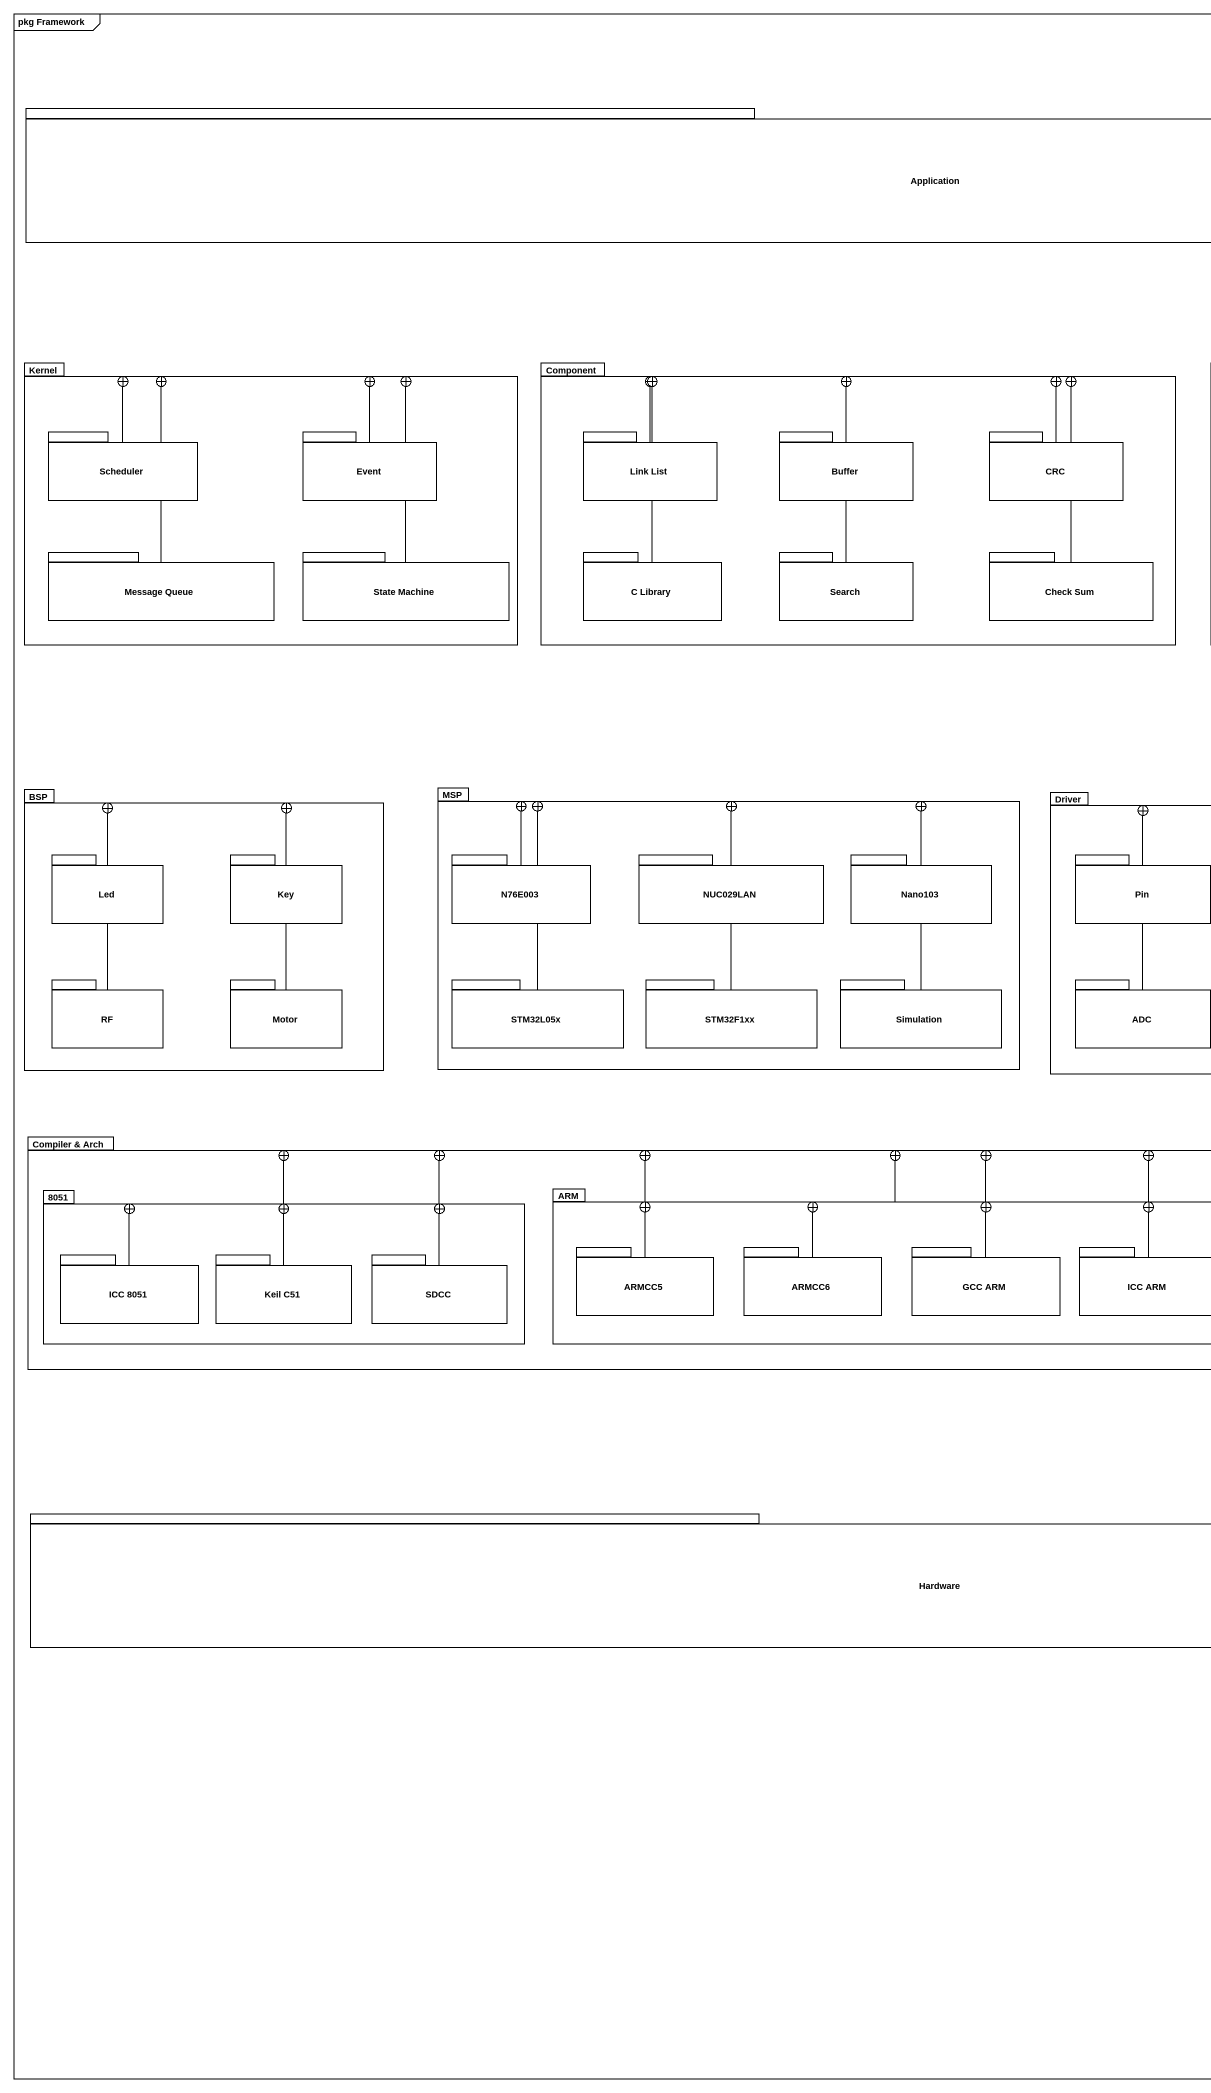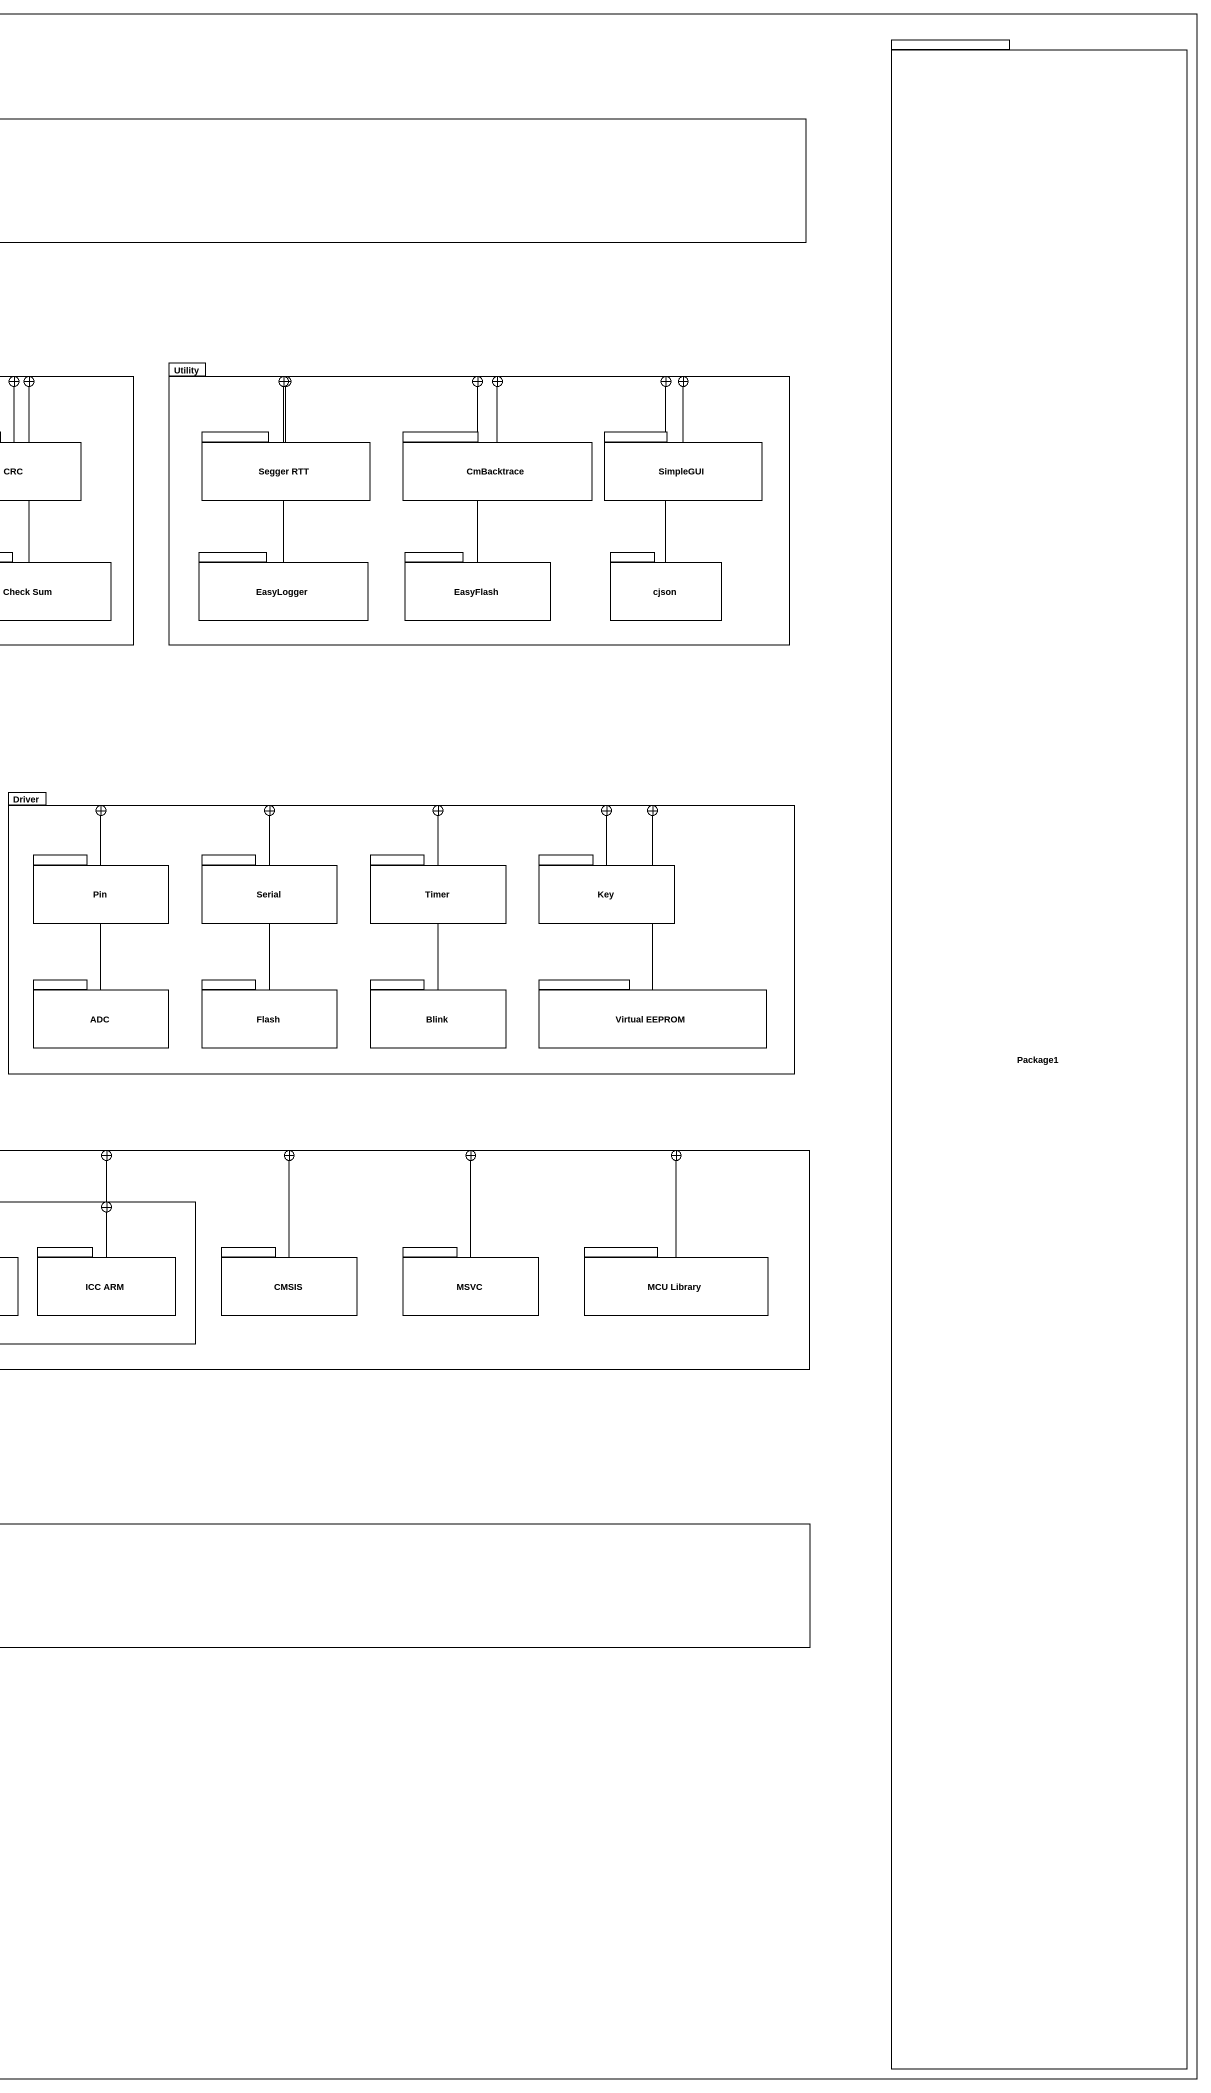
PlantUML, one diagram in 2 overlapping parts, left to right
@startuml
mainframe pkg Framework
package Package1 {
}
package Application {
}
package Kernel {
  package Scheduler {
  }
  package Event {
  }
  package "Message Queue" as Message_Queue {
  }
  package "State Machine" as State_Machine {
  }
}
package "Component" as Component_ {
  package "Link List" as Link_List {
  }
  package Buffer {
  }
  package CRC {
  }
  package "C Library" as C_Library {
  }
  package Search {
  }
  package "Check Sum" as Check_Sum {
  }
}
package Utility {
  package "Segger RTT" as Segger_RTT {
  }
  package CmBacktrace {
  }
  package SimpleGUI {
  }
  package EasyLogger {
  }
  package EasyFlash {
  }
  package cjson {
  }
}
package BSP {
  package Led {
  }
  package Key {
  }
  package RF {
  }
  package Motor {
  }
}
package MSP {
  package N76E003 {
  }
  package NUC029LAN {
  }
  package Nano103 {
  }
  package STM32L05x {
  }
  package STM32F1xx {
  }
  package Simulation {
  }
}
package Driver {
  package Pin {
  }
  package Serial {
  }
  package Timer {
  }
  package "Key" as Key_2 {
  }
  package ADC {
  }
  package Flash {
  }
  package Blink {
  }
  package "Virtual EEPROM" as Virtual_EEPROM {
  }
}
package "Compiler & Arch" as Compiler_Arch {
  package "8051" as p8051 {
    package "ICC 8051" as ICC_8051 {
    }
    package "Keil C51" as Keil_C51 {
    }
    package SDCC {
    }
  }
  package ARM {
    package ARMCC5 {
    }
    package ARMCC6 {
    }
    package "GCC ARM" as GCC_ARM {
    }
    package "ICC ARM" as ICC_ARM {
    }
  }
  package CMSIS {
  }
  package MSVC {
  }
  package "MCU Library" as MCU_Library {
  }
}
package Hardware {
}
Scheduler -right-+ Kernel
Event -left-+ Kernel
Link_List -right-+ Component_
Buffer --+ Component_
CRC -left-+ Component_
Segger_RTT -right-+ Utility
CmBacktrace --+ Utility
SimpleGUI -left-+ Utility
Message_Queue -up-+ Kernel
State_Machine -up-+ Kernel
C_Library -right-+ Component_
Search -up-+ Component_
Check_Sum -left-+ Component_
EasyLogger -right-+ Utility
EasyFlash -up-+ Utility
cjson -left-+ Utility
Led -right-+ BSP
Key -left-+ BSP
N76E003 -right-+ MSP
NUC029LAN --+ MSP
Nano103 -left-+ MSP
Pin -right-+ Driver
Serial -right-+ Driver
Timer --+ Driver
Key_2 -left-+ Driver
RF -up-+ BSP
Motor -up-+ BSP
STM32L05x -right-+ MSP
STM32F1xx -up-+ MSP
Simulation -left-+ MSP
ADC -right-+ Driver
Flash -up-+ Driver
Blink -up-+ Driver
Virtual_EEPROM -left-+ Driver
p8051 -right-+ Compiler_Arch
ARM -right-+ Compiler_Arch
ARMCC5 -right-+ Compiler_Arch
ARMCC5 -right-+ ARM
ARMCC6 -right-+ ARM
GCC_ARM -up-+ Compiler_Arch
GCC_ARM -left-+ ARM
ICC_ARM -left-+ Compiler_Arch
ICC_ARM -left-+ ARM
CMSIS -left-+ Compiler_Arch
MSVC -left-+ Compiler_Arch
MCU_Library -left-+ Compiler_Arch
ICC_8051 -right-+ p8051
Keil_C51 -right-+ Compiler_Arch
Keil_C51 -up-+ p8051
SDCC -right-+ Compiler_Arch
SDCC -left-+ p8051
@enduml
